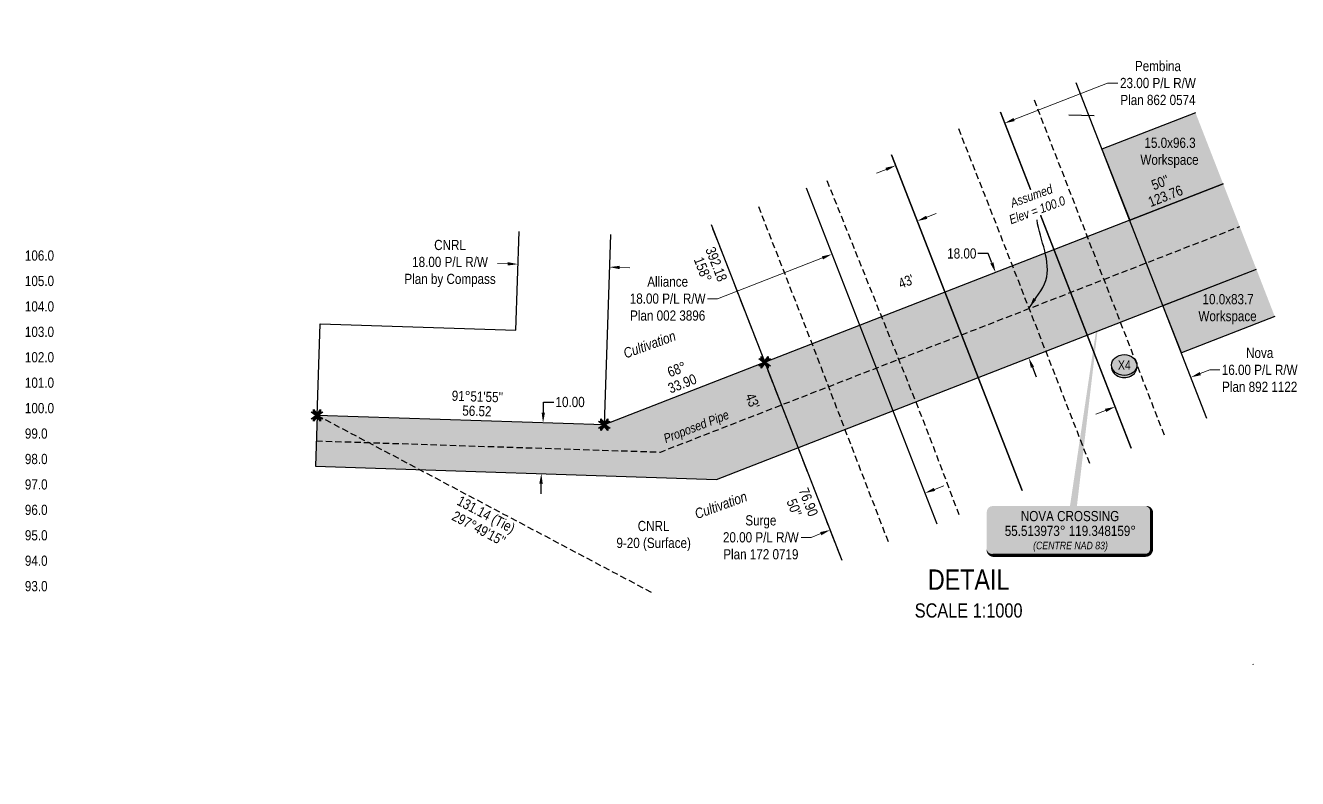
# Model space of a CAD drawing. Extents: x 348563 to 356787, y 6145683 to 6156014.
# Drawn here: x 350932 to 352182, y 6146942 to 6147682 of the extents above; entities that cross this region are included whole.
import ezdxf
from ezdxf.enums import TextEntityAlignment as Align

# ---------------------------------------------------------------- set-up
doc = ezdxf.new("R2010")
doc.units = 0
doc.header["$LTSCALE"] = 5
doc.header["$PDMODE"] = 34
doc.header["$PDSIZE"] = 0.03
for name, pattern in [('foc-ACCESSROAD', [3.75, 2.5, -1.25]), ('foc-TIELINE', [1.875, 1.25, -0.625]), ('UG_PIPE', [1.875, 1.25, -0.625])]:
    doc.linetypes.add(name, pattern=pattern)
doc.layers.get('Defpoints').update_dxf_attribs({"color": 9})
for name, color, linetype in [('AS-PIPE-UG', 44, 'UG_PIPE'), ('C-RW', 13, 'Continuous'), ('C-WS', 13, 'foc-ACCESSROAD'), ('DETAIL-T', 7, 'Continuous'), ('F-RW', 190, 'Continuous'), ('L-BD', 7, 'Continuous'), ('L-MON', 1, 'Continuous'), ('L-TIE', 7, 'foc-TIELINE'), ('P-CROSSINGS', 250, 'Continuous'), ('P-PROPOSED', 10, 'Continuous'), ('P-PROPOSED-H', 21, 'Continuous'), ('P-TEMP-BLUE', 146, 'Continuous'), ('P-TEMP-BLUE-T', 146, 'Continuous'), ('P-TEMP-BLUE2', 146, 'Continuous'), ('P-TXT', 4, 'Continuous'), ('S-T7', 7, 'Continuous')]:
    doc.layers.add(name, color=color, linetype=linetype)
for name, color, linetype, lineweight in [('C-RW-T', 13, 'Continuous', 9), ('C-WS-T', 13, 'Continuous', 9), ('F-RW-T', 190, 'Continuous', 9), ('T-TEXT', 48, 'Continuous', 18)]:
    doc.layers.add(name, color=color, linetype=linetype, lineweight=lineweight)
doc.layers.add('P-TEMP-BLUE-H', color=7, linetype='Continuous', true_color=0x99e6ff)
doc.styles.add('175L', font='ARIALN.TTF', dxfattribs={"height": 20})
doc.styles.add('80', font='ARIALN.TTF', dxfattribs={"height": 10})
doc.styles.add('80CG', font='ARIALN.TTF', dxfattribs={"height": 10})
doc.styles.add('80L', font='ARIALN.TTF', dxfattribs={"height": 10})
doc.styles.add('80LS', font='ARIALNI.TTF', dxfattribs={"height": 10})
doc.styles.add('Crossing', font='ARIALN.TTF', dxfattribs={"height": 10})
doc.dimstyles.new('Compass 5 000', dxfattribs={"dimscale": 5, "dimtxt": 9, "dimasz": 2, "dimexe": 0.2, "dimexo": 0.0625, "dimgap": 0.5, "dimtad": 0, "dimtih": 1, "dimtoh": 1, "dimzin": 0, "dimdsep": 46, "dimtxsty": '80CG', "dimcen": 0.1, "dimse1": 1, "dimse2": 1, "dimclrd": 256, "dimclrt": 256, "dimaunit": 1, "dimadec": 4, "dimazin": 0, "dimtfac": 0.06, "dimtofl": 0, "dimtmove": 0, "dimatfit": 1, "dimfxl": 0.2, "dimtolj": 1, "dimtzin": 0, "dimlwd": -1, "dimarcsym": 0})

# ---------------------------------------------------------------- blocks, each defined once
blk = doc.blocks.new('*D666')
at = {"layer": 'C-RW-T', "transparency": 16777216}
for p, q in [((351405.9, 6147447.4), (351395.9, 6147447.8)), ((351515.7, 6147443.9), (351525.7, 6147443.5))]:
    blk.add_line(p, q, dxfattribs=at)
for points in [[(351405.9, 6147449.1), (351405.8, 6147445.8), (351415.8, 6147447.1)], [(351515.8, 6147445.5), (351515.7, 6147442.2), (351505.8, 6147444.2)]]:
    blk.add_solid(points, dxfattribs=at)
at = {"layer": 'Defpoints', "color": 0, "transparency": 16777216}
for p in [(351415.8, 6147447.1), (351416, 6147450.8), (351505.9, 6147447.9)]:
    blk.add_point(p, dxfattribs=at)
at = {"layer": 'C-RW-T', "transparency": 16777216, "insert": (351349.1, 6147447.8), "char_height": 10, "attachment_point": 5, "style": '80CG'}
blk.add_mtext('\\A1;CNRL\\P18.00 P/L R/W\\PPlan by Compass', dxfattribs=at)
blk = doc.blocks.new('*D667')
at = {"layer": 'Defpoints', "color": 0, "transparency": 16777216}
for p in [(351722.8, 6147185.9), (351911, 6146977.8), (351817.9, 6146941.6)]:
    blk.add_point(p, dxfattribs=at)
at = {"layer": 'F-RW-T', "transparency": 16777216}
for p, q in [((351825.2, 6147225.8), (351834.6, 6147229.4)), ((351704.1, 6147178.6), (351694.1, 6147178.6)), ((351713.5, 6147182.3), (351704.1, 6147178.6))]:
    blk.add_line(p, q, dxfattribs=at)
for points in [[(351824.6, 6147227.3), (351825.8, 6147224.2), (351815.9, 6147222.2)], [(351712.9, 6147183.8), (351714.1, 6147180.7), (351722.8, 6147185.9)]]:
    blk.add_solid(points, dxfattribs=at)
at = {"layer": 'F-RW-T', "transparency": 16777216, "insert": (351654.6, 6147178.6), "char_height": 10, "attachment_point": 5, "style": '80CG'}
blk.add_mtext('\\A1;Surge\\P20.00 P/L R/W\\PPlan 172 0719', dxfattribs=at)
blk = doc.blocks.new('*D668')
at = {"layer": 'Defpoints', "color": 0, "transparency": 16777216}
for p in [(351808.2, 6147489.5), (351948.5, 6147129.2), (351864.7, 6147096.6)]:
    blk.add_point(p, dxfattribs=at)
at = {"layer": 'F-RW-T', "transparency": 16777216}
for p, q in [((351817.6, 6147493.2), (351826.9, 6147496.8)), ((351715.1, 6147453.3), (351612.1, 6147413.2)), ((351612.1, 6147413.2), (351602.1, 6147413.2))]:
    blk.add_line(p, q, dxfattribs=at)
for points in [[(351817, 6147494.7), (351818.2, 6147491.6), (351808.2, 6147489.5)], [(351714.5, 6147454.8), (351715.7, 6147451.7), (351724.4, 6147456.9)]]:
    blk.add_solid(points, dxfattribs=at)
at = {"layer": 'F-RW-T', "transparency": 16777216, "insert": (351563, 6147413.2), "char_height": 10, "attachment_point": 5, "style": '80CG'}
blk.add_mtext('\\A1;Alliance\\P18.00 P/L R/W\\PPlan 002 3896', dxfattribs=at)
blk = doc.blocks.new('*D669')
at = {"layer": 'Defpoints', "color": 0, "transparency": 16777216}
for p in [(351894.2, 6147585.7), (352059.1, 6147162), (351952, 6147120.3)]:
    blk.add_point(p, dxfattribs=at)
at = {"layer": 'F-RW-T', "transparency": 16777216}
for p, q in [((351903.5, 6147589.3), (351995.4, 6147625.1)), ((351995.4, 6147625.1), (352005.4, 6147625.1)), ((351777.7, 6147540.3), (351768.4, 6147536.7))]:
    blk.add_line(p, q, dxfattribs=at)
for points in [[(351902.9, 6147590.8), (351904.1, 6147587.7), (351894.2, 6147585.7)], [(351777.1, 6147541.9), (351778.3, 6147538.8), (351787.1, 6147544)]]:
    blk.add_solid(points, dxfattribs=at)
at = {"layer": 'F-RW-T', "transparency": 16777216, "insert": (352044.9, 6147625.1), "char_height": 10, "attachment_point": 5, "style": '80CG'}
blk.add_mtext('\\A1;Pembina\\P23.00 P/L R/W\\PPlan 862 0574', dxfattribs=at)
blk = doc.blocks.new('*D670')
at = {"layer": 'Defpoints', "color": 0, "transparency": 16777216}
for p in [(352077.2, 6147335.9), (352112, 6147246.5), (352037.5, 6147217.5)]:
    blk.add_point(p, dxfattribs=at)
at = {"layer": 'F-RW-T', "transparency": 16777216}
for p, q in [((352086.5, 6147339.6), (352095.8, 6147343.2)), ((352095.8, 6147343.2), (352105.8, 6147343.2)), ((351993.4, 6147303.3), (351984, 6147299.7))]:
    blk.add_line(p, q, dxfattribs=at)
for points in [[(352085.9, 6147341.1), (352087.1, 6147338), (352077.2, 6147335.9)], [(351992.8, 6147304.9), (351994, 6147301.8), (352002.7, 6147306.9)]]:
    blk.add_solid(points, dxfattribs=at)
at = {"layer": 'F-RW-T', "transparency": 16777216, "insert": (352144.9, 6147343.2), "char_height": 10, "attachment_point": 5, "style": '80CG'}
blk.add_mtext('\\A1;Nova\\P16.00 P/L R/W\\PPlan 892 1122', dxfattribs=at)
blk = doc.blocks.new('TEMP')
h = blk.add_hatch(color=255)
h.dxf.hatch_style = 1
h.paths.add_polyline_path([(0, 0.25), (-0.67, 1.15), (-0.67, 0.67), (-1.15, 0.67), (-0.25, 0), (-1.15, -0.67), (-0.67, -0.67), (-0.67, -1.15), (0, -0.25), (0.67, -1.15), (0.67, -0.67), (1.15, -0.67), (0.25, 0), (1.15, 0.67), (0.67, 0.67), (0.67, 1.15)])
h.paths.add_polyline_path([(0.57, 0.85), (0.57, 0.57), (0.85, 0.57), (0.08, 0), (0.85, -0.57), (0.57, -0.57), (0.57, -0.85), (0, -0.08), (-0.57, -0.85), (-0.57, -0.57), (-0.85, -0.57), (-0.08, 0), (-0.85, 0.57), (-0.57, 0.57), (-0.57, 0.85), (0, 0.08)], flags=16)
h = blk.add_hatch(color=1)
h.dxf.hatch_style = 1
h.paths.add_polyline_path([(0, 0.08), (-0.57, 0.85), (-0.57, 0.57), (-0.85, 0.57), (-0.08, 0), (-0.85, -0.57), (-0.57, -0.57), (-0.57, -0.85), (0, -0.08), (0.57, -0.85), (0.57, -0.57), (0.85, -0.57), (0.08, 0), (0.85, 0.57), (0.57, 0.57), (0.57, 0.85)])
at = {"color": 1}
for p, q in [((-0.08, 0), (0.08, 0)), ((0, 0.08), (0, -0.08))]:
    blk.add_line(p, q, dxfattribs=at)
at = {"color": 255, "flags": 128}
blk.add_lwpolyline([(-0.25, 0), (-1.15, 0.67), (-0.67, 0.67), (-0.67, 1.15), (0, 0.25), (0.67, 1.15), (0.67, 0.67), (1.15, 0.67), (0.25, 0), (1.15, -0.67), (0.67, -0.67), (0.67, -1.15), (0, -0.25), (-0.67, -1.15), (-0.67, -0.67), (-1.15, -0.67)], close=True, dxfattribs=at)
at = {"color": 1, "flags": 128}
blk.add_lwpolyline([(-0.08, 0), (-0.85, 0.57), (-0.57, 0.57), (-0.57, 0.85), (0, 0.08), (0.57, 0.85), (0.57, 0.57), (0.85, 0.57), (0.08, 0), (0.85, -0.57), (0.57, -0.57), (0.57, -0.85), (0, -0.08), (-0.57, -0.85), (-0.57, -0.57), (-0.85, -0.57)], close=True, dxfattribs=at)
blk = doc.blocks.new('*D664')
at = {"layer": 'Defpoints', "color": 0, "transparency": 16777216}
for p in [(351437.2, 6147291.3), (351440.5, 6147291.2), (351435.6, 6147241.4)]:
    blk.add_point(p, dxfattribs=at)
at = {"layer": 'P-TXT', "transparency": 16777216}
for p, q in [((351440.8, 6147301.2), (351441.1, 6147311.6)), ((351441.1, 6147311.6), (351451.1, 6147311.6)), ((351438.5, 6147231.3), (351438.2, 6147221.3))]:
    blk.add_line(p, q, dxfattribs=at)
for points in [[(351439.1, 6147301.3), (351442.4, 6147301.2), (351440.5, 6147291.2)], [(351436.8, 6147231.3), (351440.2, 6147231.2), (351438.8, 6147241.3)]]:
    blk.add_solid(points, dxfattribs=at)
at = {"layer": 'P-TXT', "transparency": 16777216, "insert": (351467.1, 6147311.6), "char_height": 10, "attachment_point": 5, "style": '80CG'}
blk.add_mtext('\\A1;10.00', dxfattribs=at)
blk = doc.blocks.new('*D665')
at = {"layer": 'Defpoints', "color": 0, "transparency": 16777216}
for p in [(352105.4, 6147524.6), (352138, 6147440.8), (351917.9, 6147355.1)]:
    blk.add_point(p, dxfattribs=at)
at = {"layer": 'P-TXT', "transparency": 16777216}
for p, q in [((351878, 6147457.6), (351868, 6147457.6)), ((351881.7, 6147448.3), (351878, 6147457.6)), ((351921.5, 6147345.8), (351925.2, 6147336.5))]:
    blk.add_line(p, q, dxfattribs=at)
for points in [[(351883.2, 6147448.9), (351880.1, 6147447.7), (351885.3, 6147439)], [(351923.1, 6147346.4), (351920, 6147345.2), (351917.9, 6147355.1)]]:
    blk.add_solid(points, dxfattribs=at)
at = {"layer": 'P-TXT', "transparency": 16777216, "insert": (351852.1, 6147457.6), "char_height": 10, "attachment_point": 5, "style": '80CG'}
blk.add_mtext('\\A1;18.00', dxfattribs=at)
blk = doc.blocks.new('xing2')
h = blk.add_hatch(color=50)
h.dxf.hatch_style = 1
edge = h.paths.add_edge_path()
edge.add_ellipse((0, 0), major_axis=(-12.5, 0), ratio=0.816297, start_angle=0, end_angle=360)
h = blk.add_hatch(color=250)
h.dxf.hatch_style = 1
edge = h.paths.add_edge_path()
edge.add_ellipse((0, -2), major_axis=(-12.5, 0), ratio=0.816297, start_angle=0, end_angle=180)
edge.add_line((12.5, -2), (12.5, 0))
edge.add_ellipse((0, 0), major_axis=(-12.5, 0), ratio=0.816297, start_angle=0, end_angle=180, ccw=False)
edge.add_line((-12.5, 0), (-12.5, -2))
at = {"color": 250}
blk.add_ellipse((0, 0), major_axis=(-12.5, 0), ratio=0.816297, dxfattribs=at)
blk.add_ellipse((0, -2), major_axis=(-12.5, 0), ratio=0.816297, start_param=0, end_param=3.141593, dxfattribs=at)
at = {"color": 250, "style": 'Crossing'}
blk.add_attdef('CROSSING', text='', height=9, dxfattribs=at).set_placement((0.1, 0), align=Align.MIDDLE_CENTER)
at = {"color": 250, "style": 'Crossing', "flags": 1}
for tag, p in [('OWNER', (0.1, -12.5)), ('DESCRIPTION', (0.1, -25.8)), ('LOCATION', (0.1, -39.3)), ('DWG_REF', (0.1, -52.8))]:
    blk.add_attdef(tag, text='', height=9, dxfattribs=at).set_placement(p, align=Align.MIDDLE_CENTER)
blk = doc.blocks.new('*U673')
h = blk.add_hatch(color=255)
edge = h.paths.add_edge_path()
edge.add_line((-76, -24), (74, -24))
edge.add_arc((74, -18), 6, 270, 360)
edge.add_line((80, -18), (80, 18.5))
edge.add_arc((74, 18.5), 6, 0, 90)
edge.add_line((74, 24.5), (-76, 24.5))
edge.add_arc((-76, 18.5), 6, 90, 180)
edge.add_line((-82, 18.5), (-82, -18))
edge.add_arc((-76, -18), 6, 180, 270)
at = {"color": 14, "flags": 128}
blk.add_lwpolyline([(32.6, 244.8, 0, 7.5, 0), (0, 0, 0, 0, 0)], format="xyseb", dxfattribs=at)
blk.add_lwpolyline([(-76, -24, 3, 3, 0), (74, -24, 3, 3, 0.414214), (80, -18, 3, 3, 0), (80, 18.5, 3, 0, 0.414214), (74, 24.5, 0, 0, 0), (-76, 24.5, 0, 0, 0.414214), (-82, 18.5, 0, 0, 0), (-82, -18, 0, 3, 0.414214)], format="xyseb", close=True, dxfattribs=at)
at = {"color": 14, "insert": (-36.8, -10.6), "char_height": 7.5, "attachment_point": 1, "style": '80L'}
blk.add_mtext_dynamic_manual_height_columns('\\pi0.40073;{\\fArial Narrow|b0|i1|c0|p34;(CENTRE NAD 83)}', width=73.075, gutter_width=45, heights=[0], dxfattribs=at)
at = {"color": 14, "style": '80'}
for p in [(-36, 9.6), (-64.1, -4.1)]:
    blk.add_attdef('ENTER_TEXT_001', p, '', height=10, dxfattribs=at)

msp = doc.modelspace()

# ---------------------------------------------------------------- hatches: boundary and pattern name
at = {"layer": 'P-PROPOSED-H'}
h = msp.add_hatch(color=256, dxfattribs=at)
h.dxf.hatch_style = 1
h.paths.add_polyline_path([(352141.624, 6147442.186), (352108.995, 6147526.038), (351500.706, 6147289.252), (351218.395, 6147298.447), (351216.767, 6147248.487), (351611.033, 6147235.645)])
at = {"layer": 'P-TEMP-BLUE-H'}
h = msp.add_hatch(color=256, dxfattribs=at)
h.dxf.hatch_style = 1
h.paths.add_polyline_path([(352081.786, 6147595.963), (351989.889, 6147560.204), (352017.111, 6147490.27), (352108.995, 6147526.038)])
h = msp.add_hatch(color=256, dxfattribs=at)
h.dxf.hatch_style = 1
h.paths.add_polyline_path([(352141.624, 6147442.186), (352049.75, 6147406.422), (352067.886, 6147359.833), (352159.757, 6147395.588)])

# ---------------------------------------------------------------- linework, layer by layer
at = {"layer": 'AS-PIPE-UG', "flags": 128}
for points in [[(352051.196, 6147279.097), (352035.992, 6147318.248), (351950.104, 6147539.751), (351923.056, 6147609.235)], [(351848.823, 6147580.334), (351874.449, 6147515.447), (351959.647, 6147297.299), (351977.882, 6147250.558)], [(351849.629, 6147200.634), (351816.139, 6147288.961), (351719.425, 6147529.957)], [(351652.16, 6147503.769), (351696.545, 6147390.259), (351780.003, 6147173.531)], [(351217.581, 6147273.467), (351555.869, 6147262.448), (352125.305, 6147484.11)], [(352138.933, 6147053.18), (352138.606, 6147054.013)]]:
    msp.add_lwpolyline(points, dxfattribs=at)
at = {"layer": 'C-RW', "flags": 128}
msp.add_lwpolyline([(351506.798, 6147476.28), (351500.706, 6147289.252), (351218.395, 6147298.447), (351221.323, 6147388.353), (351413.729, 6147382.086), (351416.892, 6147479.209)], dxfattribs=at)
at = {"layer": 'C-WS', "flags": 128}
msp.add_lwpolyline([(351734.494, 6147155.816), (351606.022, 6147485.806)], dxfattribs=at)
at = {"layer": 'F-RW', "flags": 128}
for points in [[(352092.982, 6147295.363), (351964.519, 6147625.378)], [(351890.008, 6147596.369), (352018.47, 6147266.358)], [(352018.47, 6147266.358), (351890.008, 6147596.369)], [(351911.358, 6147224.663), (351782.899, 6147554.669)], [(351782.899, 6147554.669), (351911.358, 6147224.663)], [(351699.081, 6147522.037), (351827.539, 6147192.035)], [(351699.16, 6147522.067), (351827.635, 6147192.072)], [(351734.395, 6147155.789), (351605.934, 6147485.798)]]:
    msp.add_lwpolyline(points, dxfattribs=at)
at = {"layer": 'L-TIE'}
msp.add_line((351547.186, 6147124.416), (351218.395, 6147298.447), dxfattribs=at)
at = {"layer": 'P-PROPOSED', "flags": 128}
msp.add_lwpolyline([(352108.995, 6147526.038), (351500.706, 6147289.252), (351218.395, 6147298.447), (351216.767, 6147248.487), (351611.033, 6147235.645), (352141.624, 6147442.186)], dxfattribs=at)
at = {"layer": 'P-TEMP-BLUE', "flags": 128}
for points in [[(352081.786, 6147595.963), (351989.889, 6147560.204), (352017.111, 6147490.27), (352108.995, 6147526.038)], [(352159.757, 6147395.588), (352067.886, 6147359.833), (352049.75, 6147406.422), (352141.624, 6147442.186)]]:
    msp.add_lwpolyline(points, dxfattribs=at)
at = {"layer": 'P-TEMP-BLUE2', "flags": 128}
msp.add_lwpolyline([(351982.217, 6147592.904), (351957.233, 6147593.612)], dxfattribs=at)

# ---------------------------------------------------------------- block references
ref = msp.add_blockref('*U673', (351958.593, 6147184.969), dxfattribs=dict(xscale=0.99974337, yscale=0.99974337, zscale=0.99974337))
ref.add_attrib('ENTER_TEXT_001', '55.513973%%D 119.348159%%D', (351894.326, 6147180.035), dxfattribs={"color": 14, "height": 9.99743, "style": '80'})
ref.add_attrib('ENTER_TEXT_001', 'NOVA CROSSING', (351910.154, 6147194.554), dxfattribs={"color": 14, "height": 9.99743, "style": '80'})
at = {"layer": 'L-MON', "xscale": 4.998716849999971, "yscale": 4.998716849999971, "zscale": 4.998716849999971}
for p in [(351658.287, 6147350.593), (351218.395, 6147298.447), (351500.706, 6147289.252)]:
    msp.add_blockref('TEMP', p, dxfattribs=at)
at = {"layer": 'P-CROSSINGS', "color": 3, "xscale": 0.99974337, "yscale": 0.99974337, "zscale": 0.99974337}
msp.add_blockref('xing2', (352011.778, 6147347.979), dxfattribs=at).add_auto_attribs({'CROSSING': 'X4'})

# ---------------------------------------------------------------- texts
at = {"layer": 'L-BD', "style": '80L'}
for s, height, rotation, p in [("50''", 9.9974, 21.2692, (352047.059, 6147527.408)), ('123.76', 9.9974, 21.2692, (352052.227, 6147514.132)), ('392.18', 9.9974, 291.2692, (351610.893, 6147447.115)), ('158°', 9.9974, 291.2692, (351597.617, 6147441.947)), ("43'", 9.9974, 21.2692, (351797.369, 6147430.212)), ('68°', 9.9974, 21.2692, (351571.897, 6147343.785)), ('33.90', 9.9974, 21.2692, (351577.337, 6147329.81)), ("91°51'55''", 9.9974, 358.1344, (351375.996, 6147317.071)), ("43'", 9.9974, 291.2692, (351646.414, 6147312.629)), ('56.52', 9.9974, 358.1344, (351375.532, 6147302.832)), ('76.90', 9.9974, 291.2692, (351701.378, 6147213.331)), ('131.14 (Tie)', 9.99743, 332.1074, (351384.025, 6147200.032)), ("50''", 9.9974, 291.2692, (351687.403, 6147207.891)), ("297°49'15''", 9.99743, 332.1074, (351377.361, 6147187.441))]:
    msp.add_text(s, height=height, rotation=rotation, dxfattribs=at).set_placement(p, align=Align.MIDDLE)
at = {"layer": 'P-TEMP-BLUE-T', "char_height": 9.99484, "attachment_point": 1, "style": '80L'}
for s, insert in [('\\pi4.6036;15.0x96.3\\P\\pi0.56063;Workspace', (352027.051, 6147571.437)), ('\\pi4.6036;10.0x83.7\\P\\pi0.56063;Workspace', (352084.119, 6147417.745))]:
    msp.add_mtext_dynamic_manual_height_columns(s, width=57.73597, gutter_width=50, heights=[0], dxfattribs=dict(at, insert=insert))
at = {"layer": 'S-T7', "style": '80'}
for s, p in [('106.0', (350931.227, 6147455.601)), ('105.0', (350931.227, 6147430.607)), ('104.0', (350931.227, 6147405.613)), ('103.0', (350931.227, 6147380.62)), ('102.0', (350931.227, 6147355.626)), ('101.0', (350931.227, 6147330.633)), ('100.0', (350931.227, 6147305.639)), ('99.0', (350931.227, 6147280.646)), ('98.0', (350931.227, 6147255.652)), ('97.0', (350931.227, 6147230.658)), ('96.0', (350931.227, 6147205.665)), ('95.0', (350931.227, 6147180.671)), ('94.0', (350931.227, 6147155.678)), ('93.0', (350931.227, 6147130.684))]:
    msp.add_text(s, height=9.9974, dxfattribs=at).set_placement(p, align=Align.MIDDLE_LEFT)
at = {"layer": 'T-TEXT', "style": '80LS'}
msp.add_text('Cultivation', height=9.99496, rotation=20, dxfattribs=at).set_placement((351545.177, 6147368.181), align=Align.MIDDLE_CENTER)
at = {"layer": 'T-TEXT', "insert": (351550.519, 6147276.664), "char_height": 8.99769, "attachment_point": 1, "rotation": 21.269224, "style": '80L'}
msp.add_mtext_dynamic_manual_height_columns('\\pi7.9587;{\\fArial Narrow|b0|i1|c0|p34;Proposed Pipe}', width=82.78026, gutter_width=45, heights=[0], dxfattribs=at)

# ---------------------------------------------------------------- dimensions: what is measured, and where the dimension line sits
at = {"layer": 'C-RW-T'}
dim = msp.add_aligned_dim(p1=(351505.872, 6147447.85), p2=(351415.966, 6147450.779), distance=3.671, text='CNRL\\P18.00 P/L R/W\\PPlan by Compass', dimstyle='Compass 5 000', dxfattribs=at)
dim.commit()
dim.dimension.update_dxf_attribs({"geometry": '*D666', "text_midpoint": (351349.128, 6147447.76)})
at = {"layer": 'F-RW-T'}
for base, p1, p2, angle, text, picture, middle in [((351894.175, 6147585.663), (351951.971, 6147120.331), (352059.083, 6147162.026), 21.269223, 'Pembina\\P23.00 P/L R/W\\PPlan 862 0574', '*D669', (352044.946, 6147625.069)), ((352077.187, 6147335.939), (352037.48, 6147217.521), (352111.993, 6147246.526), 21.269223, 'Nova\\P16.00 P/L R/W\\PPlan 892 1122', '*D670', (352144.911, 6147343.194)), ((351722.785, 6147185.891), (351911.043, 6146977.834), (351817.904, 6146941.573), 201.272132, 'Surge\\P20.00 P/L R/W\\PPlan 172 0719', '*D667', (351654.609, 6147178.635))]:
    dim = msp.add_linear_dim(base=base, p1=p1, p2=p2, angle=angle, text=text, dimstyle='Compass 5 000', dxfattribs=at)
    dim.commit()
    dim.dimension.update_dxf_attribs({"geometry": picture, "text_midpoint": middle, "dimtype": 161})
at = {"layer": 'P-TXT'}
for base, p1, p2, angle, text, picture, middle in [((351917.918, 6147355.104), (352105.406, 6147524.64), (352138.045, 6147440.792), 291.269224, '18.00', '*D665', (351852.086, 6147457.59)), ((351440.457, 6147291.214), (351435.606, 6147241.359), (351437.234, 6147291.319), 88.134426, '10.00', '*D664', (351467.059, 6147311.595))]:
    dim = msp.add_linear_dim(base=base, p1=p1, p2=p2, angle=angle, text=text, dimstyle='Compass 5 000', dxfattribs=at)
    dim.commit()
    dim.dimension.update_dxf_attribs({"geometry": picture, "text_midpoint": middle, "dimtype": 161})

# ---------------------------------------------------------------- leaders
at = {"layer": 'L-BD', "path_type": 1}
msp.add_leader([(351918.701, 6147404.399), (351934.669, 6147431.132), (351926.017, 6147490.615)], dimstyle='Compass 5 000', override={"dimgap": 0.5, "dimtad": 0}, dxfattribs=at)

# ---------------------------------------------------------------- next in the draw order: texts
at = {"layer": 'C-WS-T', "insert": (351503.359, 6147194.807), "char_height": 9.9948, "attachment_point": 1, "style": '175L', "bg_fill": 3, "box_fill_scale": 1.1, "bg_fill_color": 256, "bg_fill_transparency": 0}
msp.add_mtext_dynamic_manual_height_columns('\\pi30.23;CNRL\\P\\pi9.3066;9-20 (Surface)', width=90.6425, gutter_width=99.974, heights=[0], dxfattribs=at)

# ---------------------------------------------------------------- next in the draw order: texts
at = {"layer": 'T-TEXT', "style": '80LS'}
msp.add_text('Cultivation', height=9.99496, rotation=20, dxfattribs=at).set_placement((351615.287, 6147210.319), align=Align.MIDDLE_CENTER)

# ---------------------------------------------------------------- next in the draw order: dimensions: what is measured, and where the dimension line sits
at = {"layer": 'F-RW-T'}
dim = msp.add_linear_dim(base=(351808.248, 6147489.547), p1=(351864.685, 6147096.609), p2=(351948.505, 6147129.237), angle=21.269223, text='Alliance\\P18.00 P/L R/W\\PPlan 002 3896', dimstyle='Compass 5 000', dxfattribs=at)
dim.commit()
dim.dimension.update_dxf_attribs({"geometry": '*D668', "text_midpoint": (351562.979, 6147413.18), "dimtype": 161})

# ---------------------------------------------------------------- next in the draw order: texts
at = {"layer": 'DETAIL-T', "color": 3, "insert": (351858.824, 6147123.318), "char_height": 19.97128, "width": 190.03582, "attachment_point": 5, "style": '80CG', "bg_fill": 3, "box_fill_scale": 1.15, "bg_fill_color": 256, "bg_fill_true_color": 256, "bg_fill_transparency": 0}
msp.add_mtext('DETAIL\\P{\\H0.7x;SCALE 1:1000}', dxfattribs=at)
at = {"layer": 'L-BD', "insert": (351888.258, 6147507.266), "char_height": 8.99769, "attachment_point": 1, "rotation": 20, "style": '80L', "bg_fill": 3, "box_fill_scale": 1.15, "bg_fill_color": 256, "bg_fill_true_color": 256, "bg_fill_transparency": 0}
msp.add_mtext_dynamic_manual_height_columns('\\pi11.248;{\\fArial Narrow|b0|i1|c0|p34;Assumed\\P\\pi4.3831;Elev = 100.0}', width=65.96849, gutter_width=45, heights=[0], dxfattribs=at)

doc.saveas('drawing.dxf')
